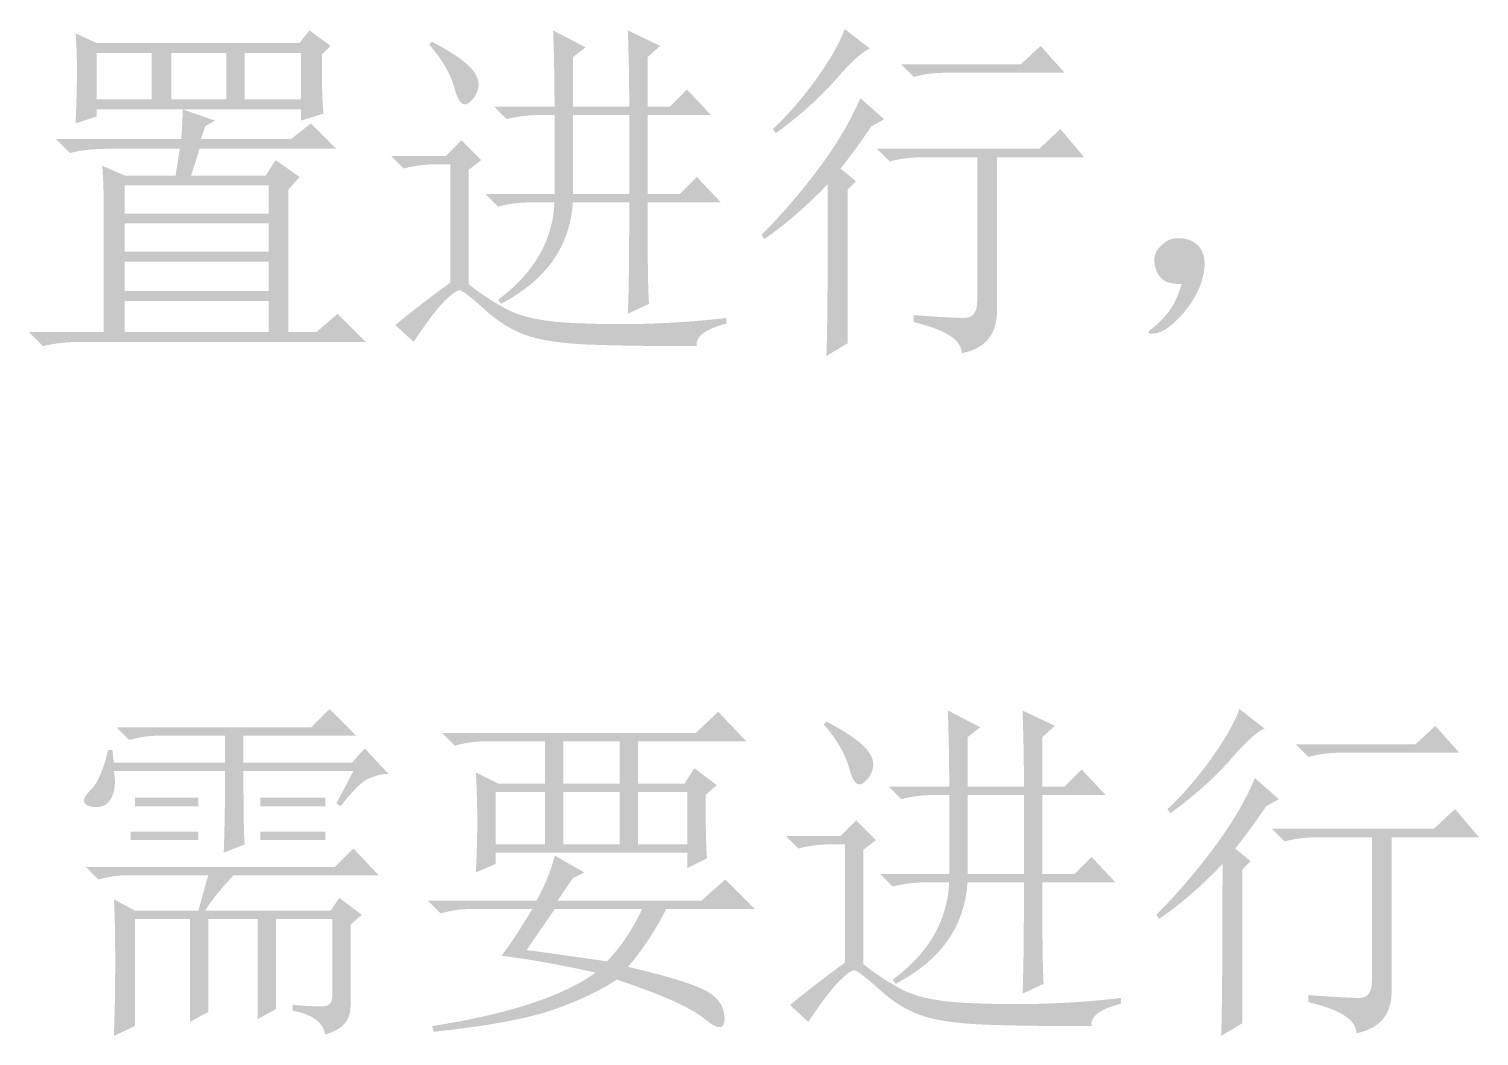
# Model space of a CAD drawing. Header units: millimetres. Extents: x 0 to 841, y 0 to 1189.
# Drawn here: x 597.49 to 629.53, y 178.7 to 200.95 of the extents above; entities that cross this region are included whole.
import ezdxf

# ---------------------------------------------------------------- set-up
doc = ezdxf.new("R2010")
doc.units = ezdxf.units.MM
doc.layers.add('C00-00-00', color=7, linetype='Continuous')

msp = doc.modelspace()

# ---------------------------------------------------------------- hatches: boundary and pattern name
at = {"layer": 'C00-00-00'}
h = msp.add_hatch(color=256, dxfattribs=at)
edge = h.paths.add_edge_path(flags=0)
edge.add_spline(control_points=[(598.981018, 200.421606), (598.981018, 200.421606), (598.981018, 199.394141), (598.981018, 199.394141), (598.981018, 199.394141), (600.195897, 199.394141), (600.195897, 199.394141), (600.195897, 199.394141), (600.195897, 200.421606), (600.195897, 200.421606), (600.195897, 200.421606), (598.981018, 200.421606), (598.981018, 200.421606)], knot_values=[0, 0, 0, 0, 1, 1, 1, 2, 2, 2, 3, 3, 3, 4, 4, 4, 4], degree=3, periodic=1)
edge = h.paths.add_edge_path(flags=0)
edge.add_spline(control_points=[(600.631908, 200.421606), (600.631908, 200.421606), (600.631908, 199.394141), (600.631908, 199.394141), (600.631908, 199.394141), (601.846235, 199.394141), (601.846235, 199.394141), (601.846235, 199.394141), (601.846235, 200.421606), (601.846235, 200.421606), (601.846235, 200.421606), (600.631908, 200.421606), (600.631908, 200.421606)], knot_values=[0, 0, 0, 0, 1, 1, 1, 2, 2, 2, 3, 3, 3, 4, 4, 4, 4], degree=3, periodic=1)
edge = h.paths.add_edge_path(flags=0)
edge.add_spline(control_points=[(602.251379, 200.421606), (602.251379, 200.421606), (602.251379, 199.394141), (602.251379, 199.394141), (602.251379, 199.394141), (603.497125, 199.394141), (603.497125, 199.394141), (603.497125, 199.394141), (603.497125, 200.421606), (603.497125, 200.421606), (603.497125, 200.421606), (602.251379, 200.421606), (602.251379, 200.421606)], knot_values=[0, 0, 0, 0, 1, 1, 1, 2, 2, 2, 3, 3, 3, 4, 4, 4, 4], degree=3, periodic=1)
edge = h.paths.add_edge_path(flags=0)
edge.add_spline(control_points=[(598.514139, 200.857617), (598.514139, 200.857617), (598.981018, 200.639887), (598.981018, 200.639887), (598.981018, 200.639887), (603.465706, 200.639887), (603.465706, 200.639887), (603.465706, 200.639887), (603.683987, 200.919905), (603.683987, 200.919905), (603.683987, 200.919905), (604.150867, 200.5776), (604.150867, 200.5776), (604.150867, 200.5776), (603.964005, 200.390738), (603.964005, 200.390738), (603.964005, 200.120642), (603.964005, 199.886927), (603.964005, 199.689592), (603.964005, 199.492257), (603.974478, 199.289961), (603.995424, 199.082704), (603.995424, 199.082704), (603.497125, 198.92671), (603.497125, 198.92671), (603.497125, 198.92671), (603.497125, 199.175859), (603.497125, 199.175859), (603.497125, 199.175859), (598.981018, 199.175859), (598.981018, 199.175859), (598.981018, 199.175859), (598.981018, 199.020417), (598.981018, 199.020417), (598.981018, 199.020417), (598.514139, 198.864423), (598.514139, 198.864423), (598.534534, 199.279488), (598.545007, 199.663685), (598.545007, 200.016463), (598.545007, 200.369241), (598.534534, 200.649809), (598.514139, 200.857617), (598.514139, 200.857617), (598.514139, 200.857617), (598.514139, 200.857617)], knot_values=[0, 0, 0, 0, 1, 1, 1, 2, 2, 2, 3, 3, 3, 4, 4, 4, 5, 5, 5, 6, 6, 6, 7, 7, 7, 8, 8, 8, 9, 9, 9, 10, 10, 10, 11, 11, 11, 12, 12, 12, 13, 13, 13, 14, 14, 14, 15, 15, 15, 15], degree=3, periodic=1)
edge = h.paths.add_edge_path(flags=0)
edge.add_spline(control_points=[(599.603892, 194.940321), (599.603892, 194.940321), (599.603892, 194.255161), (599.603892, 194.255161), (599.603892, 194.255161), (602.780545, 194.255161), (602.780545, 194.255161), (602.780545, 194.255161), (602.780545, 194.940321), (602.780545, 194.940321), (602.780545, 194.940321), (599.603892, 194.940321), (599.603892, 194.940321)], knot_values=[0, 0, 0, 0, 1, 1, 1, 2, 2, 2, 3, 3, 3, 4, 4, 4, 4], degree=3, periodic=1)
edge = h.paths.add_edge_path(flags=0)
edge.add_spline(control_points=[(598.078128, 198.522118), (598.078128, 198.522118), (600.849638, 198.522118), (600.849638, 198.522118), (600.870584, 198.750321), (600.881057, 198.968051), (600.881057, 199.175859), (600.881057, 199.175859), (601.597086, 198.92671), (601.597086, 198.92671), (601.597086, 198.92671), (601.379356, 198.802136), (601.379356, 198.802136), (601.379356, 198.802136), (601.28565, 198.522118), (601.28565, 198.522118), (601.28565, 198.522118), (603.278844, 198.522118), (603.278844, 198.522118), (603.278844, 198.522118), (603.714855, 198.864423), (603.714855, 198.864423), (603.714855, 198.864423), (604.275441, 198.303837), (604.275441, 198.303837), (604.275441, 198.303837), (601.254781, 198.303837), (601.254781, 198.303837), (601.191943, 198.096029), (601.129656, 197.898694), (601.067919, 197.712383), (601.067919, 197.712383), (602.718258, 197.712383), (602.718258, 197.712383), (602.718258, 197.712383), (602.936539, 198.054688), (602.936539, 198.054688), (602.936539, 198.054688), (603.465706, 197.680964), (603.465706, 197.680964), (603.465706, 197.680964), (603.216557, 197.400946), (603.216557, 197.400946), (603.216557, 197.400946), (603.216557, 194.255161), (603.216557, 194.255161), (603.216557, 194.255161), (603.83943, 194.255161), (603.83943, 194.255161), (603.83943, 194.255161), (604.30686, 194.660304), (604.30686, 194.660304), (604.30686, 194.660304), (604.929734, 194.036879), (604.929734, 194.036879), (604.929734, 194.036879), (598.638714, 194.036879), (598.638714, 194.036879), (598.326726, 194.036879), (598.046709, 194.006011), (597.797559, 193.943724), (597.797559, 193.943724), (597.486123, 194.255161), (597.486123, 194.255161), (597.486123, 194.255161), (599.137012, 194.255161), (599.137012, 194.255161), (599.137012, 194.255161), (599.137012, 197.120378), (599.137012, 197.120378), (599.137012, 197.348581), (599.126539, 197.618676), (599.105593, 197.930113), (599.105593, 197.930113), (599.603892, 197.712383), (599.603892, 197.712383), (599.603892, 197.712383), (600.725064, 197.712383), (600.725064, 197.712383), (600.725064, 197.712383), (600.81877, 198.303837), (600.81877, 198.303837), (600.81877, 198.303837), (599.1993, 198.303837), (599.1993, 198.303837), (598.908258, 198.303837), (598.638714, 198.272418), (598.389564, 198.210682), (598.389564, 198.210682), (598.078128, 198.522118), (598.078128, 198.522118)], knot_values=[0, 0, 0, 0, 1, 1, 1, 2, 2, 2, 3, 3, 3, 4, 4, 4, 5, 5, 5, 6, 6, 6, 7, 7, 7, 8, 8, 8, 9, 9, 9, 10, 10, 10, 11, 11, 11, 12, 12, 12, 13, 13, 13, 14, 14, 14, 15, 15, 15, 16, 16, 16, 17, 17, 17, 18, 18, 18, 19, 19, 19, 20, 20, 20, 21, 21, 21, 22, 22, 22, 23, 23, 23, 24, 24, 24, 25, 25, 25, 26, 26, 26, 27, 27, 27, 28, 28, 28, 29, 29, 29, 30, 30, 30, 30], degree=3, periodic=1)
edge = h.paths.add_edge_path(flags=0)
edge.add_spline(control_points=[(599.603892, 197.494102), (599.603892, 197.494102), (599.603892, 196.871228), (599.603892, 196.871228), (599.603892, 196.871228), (602.780545, 196.871228), (602.780545, 196.871228), (602.780545, 196.871228), (602.780545, 197.494102), (602.780545, 197.494102), (602.780545, 197.494102), (599.603892, 197.494102), (599.603892, 197.494102)], knot_values=[0, 0, 0, 0, 1, 1, 1, 2, 2, 2, 3, 3, 3, 4, 4, 4, 4], degree=3, periodic=1)
edge = h.paths.add_edge_path(flags=0)
edge.add_spline(control_points=[(599.603892, 196.653498), (599.603892, 196.653498), (599.603892, 196.030625), (599.603892, 196.030625), (599.603892, 196.030625), (602.780545, 196.030625), (602.780545, 196.030625), (602.780545, 196.030625), (602.780545, 196.653498), (602.780545, 196.653498), (602.780545, 196.653498), (599.603892, 196.653498), (599.603892, 196.653498)], knot_values=[0, 0, 0, 0, 1, 1, 1, 2, 2, 2, 3, 3, 3, 4, 4, 4, 4], degree=3, periodic=1)
edge = h.paths.add_edge_path(flags=0)
edge.add_spline(control_points=[(599.603892, 195.812344), (599.603892, 195.812344), (599.603892, 195.158603), (599.603892, 195.158603), (599.603892, 195.158603), (602.780545, 195.158603), (602.780545, 195.158603), (602.780545, 195.158603), (602.780545, 195.812344), (602.780545, 195.812344), (602.780545, 195.812344), (599.603892, 195.812344), (599.603892, 195.812344)], knot_values=[0, 0, 0, 0, 1, 1, 1, 2, 2, 2, 3, 3, 3, 4, 4, 4, 4], degree=3, periodic=1)
h = msp.add_hatch(color=256, dxfattribs=at)
edge = h.paths.add_edge_path(flags=0)
edge.add_spline(control_points=[(609.504931, 199.051285), (609.504931, 199.051285), (609.504931, 197.30724), (609.504931, 197.30724), (609.504931, 197.30724), (610.750677, 197.30724), (610.750677, 197.30724), (610.750677, 197.30724), (610.750677, 199.051285), (610.750677, 199.051285), (610.750677, 199.051285), (609.504931, 199.051285), (609.504931, 199.051285)], knot_values=[0, 0, 0, 0, 1, 1, 1, 2, 2, 2, 3, 3, 3, 4, 4, 4, 4], degree=3, periodic=1)
edge = h.paths.add_edge_path(flags=0)
edge.add_spline(control_points=[(609.099788, 197.30724), (609.099788, 197.30724), (609.099788, 199.051285), (609.099788, 199.051285), (609.099788, 199.051285), (608.788351, 199.051285), (608.788351, 199.051285), (608.518255, 199.051285), (608.269106, 199.019866), (608.040903, 198.958129), (608.040903, 198.958129), (607.760886, 199.238147), (607.760886, 199.238147), (607.760886, 199.238147), (609.099788, 199.238147), (609.099788, 199.238147), (609.099788, 199.798733), (609.089314, 200.359319), (609.068919, 200.919905), (609.068919, 200.919905), (609.784948, 200.546181), (609.784948, 200.546181), (609.784948, 200.546181), (609.504931, 200.328451), (609.504931, 200.328451), (609.504931, 200.328451), (609.504931, 199.238147), (609.504931, 199.238147), (609.504931, 199.238147), (610.750677, 199.238147), (610.750677, 199.238147), (610.750677, 199.819128), (610.740204, 200.379714), (610.719258, 200.919905), (610.719258, 200.919905), (611.435838, 200.5776), (611.435838, 200.5776), (611.435838, 200.5776), (611.155269, 200.328451), (611.155269, 200.328451), (611.155269, 200.328451), (611.155269, 199.238147), (611.155269, 199.238147), (611.155269, 199.238147), (611.653568, 199.238147), (611.653568, 199.238147), (611.653568, 199.238147), (612.027292, 199.611871), (612.027292, 199.611871), (612.027292, 199.611871), (612.55701, 199.051285), (612.55701, 199.051285), (612.55701, 199.051285), (611.155269, 199.051285), (611.155269, 199.051285), (611.155269, 199.051285), (611.155269, 197.30724), (611.155269, 197.30724), (611.155269, 197.30724), (611.871849, 197.30724), (611.871849, 197.30724), (611.871849, 197.30724), (612.245573, 197.680964), (612.245573, 197.680964), (612.245573, 197.680964), (612.77474, 197.120378), (612.77474, 197.120378), (612.77474, 197.120378), (611.155269, 197.120378), (611.155269, 197.120378), (611.155269, 195.915972), (611.165742, 195.168524), (611.186689, 194.878034), (611.186689, 194.878034), (610.719258, 194.660304), (610.719258, 194.660304), (610.740204, 195.075369), (610.750677, 195.895577), (610.750677, 197.120378), (610.750677, 197.120378), (609.504931, 197.120378), (609.504931, 197.120378), (609.442092, 196.144727), (608.912926, 195.397279), (607.916328, 194.878034), (607.916328, 194.878034), (607.854041, 194.971741), (607.854041, 194.971741), (608.64283, 195.552721), (609.057895, 196.269301), (609.099788, 197.120378), (609.099788, 197.120378), (608.601489, 197.120378), (608.601489, 197.120378), (608.331393, 197.120378), (608.082244, 197.088958), (607.854041, 197.027222), (607.854041, 197.027222), (607.574024, 197.30724), (607.574024, 197.30724), (607.574024, 197.30724), (609.099788, 197.30724), (609.099788, 197.30724)], knot_values=[0, 0, 0, 0, 1, 1, 1, 2, 2, 2, 3, 3, 3, 4, 4, 4, 5, 5, 5, 6, 6, 6, 7, 7, 7, 8, 8, 8, 9, 9, 9, 10, 10, 10, 11, 11, 11, 12, 12, 12, 13, 13, 13, 14, 14, 14, 15, 15, 15, 16, 16, 16, 17, 17, 17, 18, 18, 18, 19, 19, 19, 20, 20, 20, 21, 21, 21, 22, 22, 22, 23, 23, 23, 24, 24, 24, 25, 25, 25, 26, 26, 26, 27, 27, 27, 28, 28, 28, 29, 29, 29, 30, 30, 30, 31, 31, 31, 32, 32, 32, 33, 33, 33, 34, 34, 34, 34], degree=3, periodic=1)
edge = h.paths.add_edge_path(flags=0)
edge.add_spline(control_points=[(606.328277, 200.608468), (606.328277, 200.608468), (606.390564, 200.670755), (606.390564, 200.670755), (606.784683, 200.462947), (607.05974, 200.281046), (607.215734, 200.125603), (607.371176, 199.970161), (607.438976, 199.819679), (607.41803, 199.674158), (607.397084, 199.528637), (607.324874, 199.409575), (607.2003, 199.315868), (607.075725, 199.222162), (606.971545, 199.331302), (606.888863, 199.642739), (606.80563, 199.954175), (606.618768, 200.276085), (606.328277, 200.608468), (606.328277, 200.608468), (606.328277, 200.608468), (606.328277, 200.608468)], knot_values=[0, 0, 0, 0, 1, 1, 1, 2, 2, 2, 3, 3, 3, 4, 4, 4, 5, 5, 5, 6, 6, 6, 7, 7, 7, 7], degree=3, periodic=1)
edge = h.paths.add_edge_path(flags=0)
edge.add_spline(control_points=[(607.2003, 195.314045), (607.428503, 195.127183), (607.703559, 194.945282), (608.025469, 194.768893), (608.347379, 194.592504), (608.824731, 194.488876), (609.458077, 194.457457), (610.090873, 194.426589), (610.693351, 194.421076), (611.26441, 194.442023), (611.835469, 194.462969), (612.38007, 194.50431), (612.899314, 194.566597), (612.899314, 194.566597), (612.899314, 194.442023), (612.899314, 194.442023), (612.421962, 194.317448), (612.203681, 194.151532), (612.245573, 193.943724), (611.290317, 193.943724), (610.516962, 193.954197), (609.924957, 193.975143), (609.332952, 193.99609), (608.871033, 194.058377), (608.539202, 194.162005), (608.206819, 194.265634), (607.884909, 194.458008), (607.573472, 194.738025), (607.262036, 195.018043), (607.075174, 195.163563), (607.012886, 195.174037), (606.950599, 195.183958), (606.836498, 195.106237), (606.670582, 194.940321), (606.504115, 194.773854), (606.275912, 194.473442), (605.985421, 194.036879), (605.985421, 194.036879), (605.580829, 194.410603), (605.580829, 194.410603), (605.933607, 194.701645), (606.338199, 195.013082), (606.795156, 195.345465), (606.795156, 195.345465), (606.795156, 197.961532), (606.795156, 197.961532), (606.795156, 197.961532), (606.515139, 197.961532), (606.515139, 197.961532), (606.245044, 197.961532), (605.995894, 197.930113), (605.767691, 197.867826), (605.767691, 197.867826), (605.487123, 198.148394), (605.487123, 198.148394), (605.487123, 198.148394), (606.702001, 198.148394), (606.702001, 198.148394), (606.702001, 198.148394), (607.044306, 198.490699), (607.044306, 198.490699), (607.044306, 198.490699), (607.480317, 198.054688), (607.480317, 198.054688), (607.480317, 198.054688), (607.2003, 197.836958), (607.2003, 197.836958), (607.2003, 197.836958), (607.2003, 195.314045), (607.2003, 195.314045)], knot_values=[0, 0, 0, 0, 1, 1, 1, 2, 2, 2, 3, 3, 3, 4, 4, 4, 5, 5, 5, 6, 6, 6, 7, 7, 7, 8, 8, 8, 9, 9, 9, 10, 10, 10, 11, 11, 11, 12, 12, 12, 13, 13, 13, 14, 14, 14, 15, 15, 15, 16, 16, 16, 17, 17, 17, 18, 18, 18, 19, 19, 19, 20, 20, 20, 21, 21, 21, 22, 22, 22, 23, 23, 23, 23], degree=3, periodic=1)
h = msp.add_hatch(color=256, dxfattribs=at)
edge = h.paths.add_edge_path(flags=0)
edge.add_spline(control_points=[(616.758483, 200.172457), (616.758483, 200.172457), (619.405419, 200.172457), (619.405419, 200.172457), (619.405419, 200.172457), (619.84143, 200.5776), (619.84143, 200.5776), (619.84143, 200.5776), (620.371148, 199.985595), (620.371148, 199.985595), (620.371148, 199.985595), (617.785948, 199.985595), (617.785948, 199.985595), (617.515853, 199.985595), (617.266703, 199.954175), (617.0385, 199.892439), (617.0385, 199.892439), (616.758483, 200.172457), (616.758483, 200.172457)], knot_values=[0, 0, 0, 0, 1, 1, 1, 2, 2, 2, 3, 3, 3, 4, 4, 4, 5, 5, 5, 6, 6, 6, 6], degree=3, periodic=1)
edge = h.paths.add_edge_path(flags=0)
edge.add_spline(control_points=[(617.0385, 194.628885), (617.599086, 194.586992), (617.97281, 194.566597), (618.159672, 194.566597), (618.346534, 194.566597), (618.440241, 194.691172), (618.440241, 194.940321), (618.440241, 194.940321), (618.440241, 198.116975), (618.440241, 198.116975), (618.440241, 198.116975), (617.256781, 198.116975), (617.256781, 198.116975), (616.986686, 198.116975), (616.737537, 198.085556), (616.509334, 198.02382), (616.509334, 198.02382), (616.228765, 198.303837), (616.228765, 198.303837), (616.228765, 198.303837), (619.810562, 198.303837), (619.810562, 198.303837), (619.810562, 198.303837), (620.277441, 198.739848), (620.277441, 198.739848), (620.277441, 198.739848), (620.807159, 198.116975), (620.807159, 198.116975), (620.807159, 198.116975), (618.876252, 198.116975), (618.876252, 198.116975), (618.876252, 198.116975), (618.876252, 194.784879), (618.876252, 194.784879), (618.896647, 194.224293), (618.637025, 193.89191), (618.097385, 193.78773), (618.097385, 194.078772), (617.744056, 194.306975), (617.0385, 194.472891), (617.0385, 194.472891), (617.0385, 194.628885), (617.0385, 194.628885)], knot_values=[0, 0, 0, 0, 1, 1, 1, 2, 2, 2, 3, 3, 3, 4, 4, 4, 5, 5, 5, 6, 6, 6, 7, 7, 7, 8, 8, 8, 9, 9, 9, 10, 10, 10, 11, 11, 11, 12, 12, 12, 13, 13, 13, 14, 14, 14, 14], degree=3, periodic=1)
edge = h.paths.add_edge_path(flags=0)
edge.add_spline(control_points=[(615.512736, 200.951324), (615.512736, 200.951324), (616.073322, 200.515313), (616.073322, 200.515313), (615.927801, 200.47342), (615.678101, 200.250178), (615.325323, 199.845586), (614.972545, 199.440443), (614.526061, 199.040812), (613.986421, 198.646693), (613.986421, 198.646693), (613.924134, 198.739848), (613.924134, 198.739848), (614.276912, 199.07168), (614.604334, 199.450916), (614.905297, 199.876454), (615.206261, 200.301992), (615.408557, 200.660282), (615.512736, 200.951324), (615.512736, 200.951324), (615.512736, 200.951324), (615.512736, 200.951324)], knot_values=[0, 0, 0, 0, 1, 1, 1, 2, 2, 2, 3, 3, 3, 4, 4, 4, 5, 5, 5, 6, 6, 6, 7, 7, 7, 7], degree=3, periodic=1)
edge = h.paths.add_edge_path(flags=0)
edge.add_spline(control_points=[(615.575024, 197.400946), (615.575024, 197.400946), (615.575024, 194.006011), (615.575024, 194.006011), (615.575024, 194.006011), (615.107593, 193.725443), (615.107593, 193.725443), (615.128539, 194.1824), (615.139012, 195.448542), (615.139012, 197.525521), (614.661109, 197.027222), (614.193678, 196.622079), (613.737272, 196.310642), (613.737272, 196.310642), (613.674985, 196.404349), (613.674985, 196.404349), (614.110996, 196.839809), (614.531573, 197.327635), (614.936165, 197.867826), (615.340757, 198.407465), (615.647233, 198.92671), (615.855041, 199.425009), (615.855041, 199.425009), (616.384759, 198.958129), (616.384759, 198.958129), (616.384759, 198.958129), (616.10419, 198.802136), (616.10419, 198.802136), (615.834095, 198.407465), (615.605892, 198.096029), (615.41903, 197.867826), (615.41903, 197.867826), (615.761886, 197.587808), (615.761886, 197.587808), (615.761886, 197.587808), (615.575024, 197.400946), (615.575024, 197.400946)], knot_values=[0, 0, 0, 0, 1, 1, 1, 2, 2, 2, 3, 3, 3, 4, 4, 4, 5, 5, 5, 6, 6, 6, 7, 7, 7, 8, 8, 8, 9, 9, 9, 10, 10, 10, 11, 11, 11, 12, 12, 12, 12], degree=3, periodic=1)
h = msp.add_hatch(color=256, dxfattribs=at)
edge = h.paths.add_edge_path(flags=0)
edge.add_spline(control_points=[(622.66282, 194.691172), (622.776922, 194.836693), (622.87559, 195.04395), (622.958823, 195.314045), (622.77141, 195.314045), (622.636362, 195.344913), (622.55368, 195.407201), (622.470446, 195.469488), (622.41312, 195.552721), (622.382252, 195.65635), (622.351384, 195.759978), (622.345872, 195.858646), (622.366818, 195.952353), (622.387764, 196.046059), (622.460524, 196.139215), (622.585099, 196.232921), (622.709674, 196.326076), (622.865116, 196.351984), (623.051978, 196.310642), (623.23884, 196.26875), (623.363415, 196.165122), (623.425702, 195.999206), (623.48799, 195.832739), (623.477517, 195.61997), (623.394834, 195.360899), (623.311601, 195.101276), (623.161119, 194.852127), (622.942838, 194.613451), (622.724557, 194.374774), (622.532734, 194.245239), (622.366818, 194.224293), (622.200351, 194.203346), (622.179956, 194.239727), (622.304531, 194.332882), (622.429105, 194.426589), (622.548168, 194.545651), (622.66282, 194.691172), (622.66282, 194.691172), (622.66282, 194.691172), (622.66282, 194.691172)], knot_values=[0, 0, 0, 0, 1, 1, 1, 2, 2, 2, 3, 3, 3, 4, 4, 4, 5, 5, 5, 6, 6, 6, 7, 7, 7, 8, 8, 8, 9, 9, 9, 10, 10, 10, 11, 11, 11, 12, 12, 12, 13, 13, 13, 13], degree=3, periodic=1)
h = msp.add_hatch(color=256, dxfattribs=at)
edge = h.paths.add_edge_path(flags=0)
edge.add_spline(control_points=[(601.228736, 181.471626), (601.228736, 181.471626), (601.446466, 182.250494), (601.446466, 182.250494), (601.446466, 182.250494), (599.609265, 182.250494), (599.609265, 182.250494), (599.442798, 182.250494), (599.245463, 182.219074), (599.01726, 182.156787), (599.01726, 182.156787), (598.737243, 182.437356), (598.737243, 182.437356), (598.737243, 182.437356), (604.249395, 182.437356), (604.249395, 182.437356), (604.249395, 182.437356), (604.654539, 182.841948), (604.654539, 182.841948), (604.654539, 182.841948), (605.215125, 182.250494), (605.215125, 182.250494), (605.215125, 182.250494), (602.007052, 182.250494), (602.007052, 182.250494), (601.695615, 181.918111), (601.487807, 181.658488), (601.384178, 181.471626), (601.384178, 181.471626), (604.15624, 181.471626), (604.15624, 181.471626), (604.15624, 181.471626), (604.343102, 181.752195), (604.343102, 181.752195), (604.343102, 181.752195), (604.841401, 181.378471), (604.841401, 181.378471), (604.841401, 181.378471), (604.592251, 181.16019), (604.592251, 181.16019), (604.592251, 181.16019), (604.592251, 179.353857), (604.592251, 179.353857), (604.592251, 179.042421), (604.405389, 178.834613), (604.031665, 178.730984), (603.989773, 179.00108), (603.751097, 179.177468), (603.315086, 179.260151), (603.315086, 179.260151), (603.315086, 179.384725), (603.315086, 179.384725), (603.585181, 179.36433), (603.79795, 179.353857), (603.953393, 179.353857), (604.108836, 179.353857), (604.187108, 179.426618), (604.187108, 179.572139), (604.187108, 179.572139), (604.187108, 181.284764), (604.187108, 181.284764), (604.187108, 181.284764), (602.941362, 181.284764), (602.941362, 181.284764), (602.941362, 181.284764), (602.941362, 179.29157), (602.941362, 179.29157), (602.941362, 179.29157), (602.53677, 179.073289), (602.53677, 179.073289), (602.53677, 179.073289), (602.53677, 181.284764), (602.53677, 181.284764), (602.53677, 181.284764), (601.446466, 181.284764), (601.446466, 181.284764), (601.446466, 181.284764), (601.446466, 179.229283), (601.446466, 179.229283), (601.446466, 179.229283), (601.041874, 179.011001), (601.041874, 179.011001), (601.041874, 179.011001), (601.041874, 181.284764), (601.041874, 181.284764), (601.041874, 181.284764), (599.826995, 181.284764), (599.826995, 181.284764), (599.826995, 181.284764), (599.826995, 178.917846), (599.826995, 178.917846), (599.826995, 178.917846), (599.360116, 178.699565), (599.360116, 178.699565), (599.380511, 179.136127), (599.390984, 179.680728), (599.390984, 180.335021), (599.390984, 180.988762), (599.380511, 181.45068), (599.360116, 181.720776), (599.360116, 181.720776), (599.826995, 181.471626), (599.826995, 181.471626), (599.826995, 181.471626), (601.228736, 181.471626), (601.228736, 181.471626)], knot_values=[0, 0, 0, 0, 1, 1, 1, 2, 2, 2, 3, 3, 3, 4, 4, 4, 5, 5, 5, 6, 6, 6, 7, 7, 7, 8, 8, 8, 9, 9, 9, 10, 10, 10, 11, 11, 11, 12, 12, 12, 13, 13, 13, 14, 14, 14, 15, 15, 15, 16, 16, 16, 17, 17, 17, 18, 18, 18, 19, 19, 19, 20, 20, 20, 21, 21, 21, 22, 22, 22, 23, 23, 23, 24, 24, 24, 25, 25, 25, 26, 26, 26, 27, 27, 27, 28, 28, 28, 29, 29, 29, 30, 30, 30, 31, 31, 31, 32, 32, 32, 33, 33, 33, 34, 34, 34, 35, 35, 35, 35], degree=3, periodic=1)
edge = h.paths.add_edge_path(flags=0)
edge.add_spline(control_points=[(602.599057, 183.215672), (602.599057, 183.215672), (604.031665, 183.215672), (604.031665, 183.215672), (604.031665, 183.215672), (604.031665, 183.02881), (604.031665, 183.02881), (604.031665, 183.02881), (602.599057, 183.02881), (602.599057, 183.02881), (602.599057, 183.02881), (602.599057, 183.215672), (602.599057, 183.215672)], knot_values=[0, 0, 0, 0, 1, 1, 1, 2, 2, 2, 3, 3, 3, 4, 4, 4, 4], degree=3, periodic=1)
edge = h.paths.add_edge_path(flags=0)
edge.add_spline(control_points=[(602.256201, 182.935654), (602.256201, 182.935654), (601.789322, 182.748792), (601.789322, 182.748792), (601.809717, 183.329773), (601.82019, 183.932251), (601.82019, 184.555125), (601.82019, 184.555125), (599.360116, 184.555125), (599.360116, 184.555125), (599.401457, 184.347317), (599.390984, 184.165416), (599.328697, 184.009973), (599.266409, 183.853979), (599.162781, 183.770745), (599.01726, 183.760823), (598.871739, 183.75035), (598.773072, 183.776258), (598.721257, 183.838545), (598.669443, 183.900832), (598.715745, 184.004461), (598.861266, 184.149981), (599.006787, 184.295502), (599.131362, 184.585993), (599.235541, 185.022004), (599.235541, 185.022004), (599.328697, 185.022004), (599.328697, 185.022004), (599.328697, 185.022004), (599.360116, 184.741987), (599.360116, 184.741987), (599.360116, 184.741987), (601.82019, 184.741987), (601.82019, 184.741987), (601.82019, 184.741987), (601.82019, 185.333441), (601.82019, 185.333441), (601.82019, 185.333441), (600.294426, 185.333441), (600.294426, 185.333441), (600.127959, 185.333441), (599.930624, 185.302021), (599.702421, 185.240285), (599.702421, 185.240285), (599.422403, 185.520303), (599.422403, 185.520303), (599.422403, 185.520303), (603.720229, 185.520303), (603.720229, 185.520303), (603.720229, 185.520303), (604.124821, 185.925446), (604.124821, 185.925446), (604.124821, 185.925446), (604.716826, 185.333441), (604.716826, 185.333441), (604.716826, 185.333441), (602.225333, 185.333441), (602.225333, 185.333441), (602.225333, 185.333441), (602.225333, 184.741987), (602.225333, 184.741987), (602.225333, 184.741987), (604.623119, 184.741987), (604.623119, 184.741987), (604.623119, 184.741987), (604.903688, 185.053423), (604.903688, 185.053423), (604.903688, 185.053423), (605.432855, 184.492837), (605.432855, 184.492837), (605.30828, 184.492837), (605.16772, 184.461418), (605.012277, 184.399131), (604.856835, 184.336843), (604.644066, 184.129035), (604.37397, 183.776258), (604.37397, 183.776258), (604.280815, 183.838545), (604.280815, 183.838545), (604.280815, 183.838545), (604.654539, 184.555125), (604.654539, 184.555125), (604.654539, 184.555125), (602.225333, 184.555125), (602.225333, 184.555125), (602.225333, 183.558527), (602.235255, 183.018337), (602.256201, 182.935654), (602.256201, 182.935654), (602.256201, 182.935654), (602.256201, 182.935654)], knot_values=[0, 0, 0, 0, 1, 1, 1, 2, 2, 2, 3, 3, 3, 4, 4, 4, 5, 5, 5, 6, 6, 6, 7, 7, 7, 8, 8, 8, 9, 9, 9, 10, 10, 10, 11, 11, 11, 12, 12, 12, 13, 13, 13, 14, 14, 14, 15, 15, 15, 16, 16, 16, 17, 17, 17, 18, 18, 18, 19, 19, 19, 20, 20, 20, 21, 21, 21, 22, 22, 22, 23, 23, 23, 24, 24, 24, 25, 25, 25, 26, 26, 26, 27, 27, 27, 28, 28, 28, 29, 29, 29, 30, 30, 30, 30], degree=3, periodic=1)
edge = h.paths.add_edge_path(flags=0)
edge.add_spline(control_points=[(599.826995, 183.963119), (599.826995, 183.963119), (601.228736, 183.963119), (601.228736, 183.963119), (601.228736, 183.963119), (601.228736, 183.776258), (601.228736, 183.776258), (601.228736, 183.776258), (599.826995, 183.776258), (599.826995, 183.776258), (599.826995, 183.776258), (599.826995, 183.963119), (599.826995, 183.963119)], knot_values=[0, 0, 0, 0, 1, 1, 1, 2, 2, 2, 3, 3, 3, 4, 4, 4, 4], degree=3, periodic=1)
edge = h.paths.add_edge_path(flags=0)
edge.add_spline(control_points=[(602.599057, 183.963119), (602.599057, 183.963119), (604.031665, 183.963119), (604.031665, 183.963119), (604.031665, 183.963119), (604.031665, 183.776258), (604.031665, 183.776258), (604.031665, 183.776258), (602.599057, 183.776258), (602.599057, 183.776258), (602.599057, 183.776258), (602.599057, 183.963119), (602.599057, 183.963119)], knot_values=[0, 0, 0, 0, 1, 1, 1, 2, 2, 2, 3, 3, 3, 4, 4, 4, 4], degree=3, periodic=1)
edge = h.paths.add_edge_path(flags=0)
edge.add_spline(control_points=[(599.73384, 183.215672), (599.73384, 183.215672), (601.228736, 183.215672), (601.228736, 183.215672), (601.228736, 183.215672), (601.228736, 183.02881), (601.228736, 183.02881), (601.228736, 183.02881), (599.73384, 183.02881), (599.73384, 183.02881), (599.73384, 183.02881), (599.73384, 183.215672), (599.73384, 183.215672)], knot_values=[0, 0, 0, 0, 1, 1, 1, 2, 2, 2, 3, 3, 3, 4, 4, 4, 4], degree=3, periodic=1)
h = msp.add_hatch(color=256, dxfattribs=at)
edge = h.paths.add_edge_path(flags=0)
edge.add_spline(control_points=[(609.292023, 185.208866), (609.292023, 185.208866), (609.292023, 184.274556), (609.292023, 184.274556), (609.292023, 184.274556), (610.53777, 184.274556), (610.53777, 184.274556), (610.53777, 184.274556), (610.53777, 185.208866), (610.53777, 185.208866), (610.53777, 185.208866), (609.292023, 185.208866), (609.292023, 185.208866)], knot_values=[0, 0, 0, 0, 1, 1, 1, 2, 2, 2, 3, 3, 3, 4, 4, 4, 4], degree=3, periodic=1)
edge = h.paths.add_edge_path(flags=0)
edge.add_spline(control_points=[(607.797127, 184.087694), (607.797127, 184.087694), (607.797127, 182.935654), (607.797127, 182.935654), (607.797127, 182.935654), (608.88688, 182.935654), (608.88688, 182.935654), (608.88688, 182.935654), (608.88688, 184.087694), (608.88688, 184.087694), (608.88688, 184.087694), (607.797127, 184.087694), (607.797127, 184.087694)], knot_values=[0, 0, 0, 0, 1, 1, 1, 2, 2, 2, 3, 3, 3, 4, 4, 4, 4], degree=3, periodic=1)
edge = h.paths.add_edge_path(flags=0)
edge.add_spline(control_points=[(609.292023, 184.087694), (609.292023, 184.087694), (609.292023, 182.935654), (609.292023, 182.935654), (609.292023, 182.935654), (610.53777, 182.935654), (610.53777, 182.935654), (610.53777, 182.935654), (610.53777, 184.087694), (610.53777, 184.087694), (610.53777, 184.087694), (609.292023, 184.087694), (609.292023, 184.087694)], knot_values=[0, 0, 0, 0, 1, 1, 1, 2, 2, 2, 3, 3, 3, 4, 4, 4, 4], degree=3, periodic=1)
edge = h.paths.add_edge_path(flags=0)
edge.add_spline(control_points=[(610.942362, 184.087694), (610.942362, 184.087694), (610.942362, 182.935654), (610.942362, 182.935654), (610.942362, 182.935654), (612.032665, 182.935654), (612.032665, 182.935654), (612.032665, 182.935654), (612.032665, 184.087694), (612.032665, 184.087694), (612.032665, 184.087694), (610.942362, 184.087694), (610.942362, 184.087694)], knot_values=[0, 0, 0, 0, 1, 1, 1, 2, 2, 2, 3, 3, 3, 4, 4, 4, 4], degree=3, periodic=1)
edge = h.paths.add_edge_path(flags=0)
edge.add_spline(control_points=[(606.613668, 185.395728), (606.613668, 185.395728), (612.219527, 185.395728), (612.219527, 185.395728), (612.219527, 185.395728), (612.717826, 185.863159), (612.717826, 185.863159), (612.717826, 185.863159), (613.340699, 185.208866), (613.340699, 185.208866), (613.340699, 185.208866), (610.942362, 185.208866), (610.942362, 185.208866), (610.942362, 185.208866), (610.942362, 184.274556), (610.942362, 184.274556), (610.942362, 184.274556), (611.970378, 184.274556), (611.970378, 184.274556), (611.970378, 184.274556), (612.188108, 184.617412), (612.188108, 184.617412), (612.188108, 184.617412), (612.686407, 184.243688), (612.686407, 184.243688), (612.686407, 184.243688), (612.437257, 184.025407), (612.437257, 184.025407), (612.437257, 183.381587), (612.44773, 182.914708), (612.468677, 182.624218), (612.468677, 182.624218), (612.032665, 182.405936), (612.032665, 182.405936), (612.032665, 182.405936), (612.032665, 182.748792), (612.032665, 182.748792), (612.032665, 182.748792), (607.797127, 182.748792), (607.797127, 182.748792), (607.797127, 182.748792), (607.797127, 182.499643), (607.797127, 182.499643), (607.797127, 182.499643), (607.361116, 182.312781), (607.361116, 182.312781), (607.381511, 182.7069), (607.391984, 183.085585), (607.391984, 183.449387), (607.391984, 183.812638), (607.381511, 184.170928), (607.361116, 184.523705), (607.361116, 184.523705), (607.859415, 184.274556), (607.859415, 184.274556), (607.859415, 184.274556), (608.88688, 184.274556), (608.88688, 184.274556), (608.88688, 184.274556), (608.88688, 185.208866), (608.88688, 185.208866), (608.88688, 185.208866), (607.547978, 185.208866), (607.547978, 185.208866), (607.34017, 185.208866), (607.121888, 185.177447), (606.893685, 185.115711), (606.893685, 185.115711), (606.613668, 185.395728), (606.613668, 185.395728)], knot_values=[0, 0, 0, 0, 1, 1, 1, 2, 2, 2, 3, 3, 3, 4, 4, 4, 5, 5, 5, 6, 6, 6, 7, 7, 7, 8, 8, 8, 9, 9, 9, 10, 10, 10, 11, 11, 11, 12, 12, 12, 13, 13, 13, 14, 14, 14, 15, 15, 15, 16, 16, 16, 17, 17, 17, 18, 18, 18, 19, 19, 19, 20, 20, 20, 21, 21, 21, 22, 22, 22, 23, 23, 23, 23], degree=3, periodic=1)
edge = h.paths.add_edge_path(flags=0)
edge.add_spline(control_points=[(609.105161, 181.503046), (608.95964, 181.295238), (608.751832, 180.994274), (608.482288, 180.599604), (608.938694, 180.537317), (609.530699, 180.454083), (610.257201, 180.350455), (610.547691, 180.640945), (610.807314, 181.025142), (611.036068, 181.503046), (611.036068, 181.503046), (609.105161, 181.503046), (609.105161, 181.503046)], knot_values=[0, 0, 0, 0, 1, 1, 1, 2, 2, 2, 3, 3, 3, 4, 4, 4, 4], degree=3, periodic=1)
edge = h.paths.add_edge_path(flags=0)
edge.add_spline(control_points=[(609.105161, 182.686505), (609.105161, 182.686505), (609.758902, 182.312781), (609.758902, 182.312781), (609.758902, 182.312781), (609.509753, 182.188206), (609.509753, 182.188206), (609.406125, 182.042685), (609.292023, 181.876218), (609.167448, 181.689908), (609.167448, 181.689908), (612.344102, 181.689908), (612.344102, 181.689908), (612.344102, 181.689908), (612.873269, 182.156787), (612.873269, 182.156787), (612.873269, 182.156787), (613.527561, 181.503046), (613.527561, 181.503046), (613.527561, 181.503046), (611.565235, 181.503046), (611.565235, 181.503046), (611.337032, 181.046088), (611.056463, 180.62055), (610.724632, 180.22588), (611.533816, 180.039018), (612.089441, 179.873102), (612.390404, 179.727581), (612.691368, 179.58206), (612.847362, 179.374804), (612.857835, 179.104708), (612.867757, 178.834613), (612.722787, 178.824139), (612.421823, 179.073289), (612.12086, 179.322438), (611.472079, 179.612929), (610.475482, 179.945863), (610.101758, 179.696713), (609.629367, 179.473471), (609.058308, 179.276136), (608.487249, 179.078801), (607.609714, 178.917846), (606.426806, 178.793271), (606.426806, 178.793271), (606.395387, 178.917846), (606.395387, 178.917846), (608.09754, 179.187942), (609.301945, 179.58206), (610.008052, 180.101305), (609.260604, 180.267221), (608.56497, 180.391796), (607.921702, 180.475029), (608.066671, 180.640945), (608.294875, 180.983801), (608.606862, 181.503046), (608.606862, 181.503046), (607.174254, 181.503046), (607.174254, 181.503046), (607.007787, 181.503046), (606.810452, 181.471626), (606.582249, 181.409339), (606.582249, 181.409339), (606.302231, 181.689908), (606.302231, 181.689908), (606.302231, 181.689908), (608.700018, 181.689908), (608.700018, 181.689908), (608.88688, 182.021739), (609.021928, 182.354122), (609.105161, 182.686505), (609.105161, 182.686505), (609.105161, 182.686505), (609.105161, 182.686505)], knot_values=[0, 0, 0, 0, 1, 1, 1, 2, 2, 2, 3, 3, 3, 4, 4, 4, 5, 5, 5, 6, 6, 6, 7, 7, 7, 8, 8, 8, 9, 9, 9, 10, 10, 10, 11, 11, 11, 12, 12, 12, 13, 13, 13, 14, 14, 14, 15, 15, 15, 16, 16, 16, 17, 17, 17, 18, 18, 18, 19, 19, 19, 20, 20, 20, 21, 21, 21, 22, 22, 22, 23, 23, 23, 24, 24, 24, 24], degree=3, periodic=1)
h = msp.add_hatch(color=256, dxfattribs=at)
edge = h.paths.add_edge_path(flags=0)
edge.add_spline(control_points=[(618.227333, 184.025407), (618.227333, 184.025407), (618.227333, 182.281362), (618.227333, 182.281362), (618.227333, 182.281362), (619.473079, 182.281362), (619.473079, 182.281362), (619.473079, 182.281362), (619.473079, 184.025407), (619.473079, 184.025407), (619.473079, 184.025407), (618.227333, 184.025407), (618.227333, 184.025407)], knot_values=[0, 0, 0, 0, 1, 1, 1, 2, 2, 2, 3, 3, 3, 4, 4, 4, 4], degree=3, periodic=1)
edge = h.paths.add_edge_path(flags=0)
edge.add_spline(control_points=[(617.82219, 182.281362), (617.82219, 182.281362), (617.82219, 184.025407), (617.82219, 184.025407), (617.82219, 184.025407), (617.510753, 184.025407), (617.510753, 184.025407), (617.240658, 184.025407), (616.991508, 183.993988), (616.763305, 183.932251), (616.763305, 183.932251), (616.483288, 184.212269), (616.483288, 184.212269), (616.483288, 184.212269), (617.82219, 184.212269), (617.82219, 184.212269), (617.82219, 184.772855), (617.811717, 185.333441), (617.791322, 185.894027), (617.791322, 185.894027), (618.50735, 185.520303), (618.50735, 185.520303), (618.50735, 185.520303), (618.227333, 185.302573), (618.227333, 185.302573), (618.227333, 185.302573), (618.227333, 184.212269), (618.227333, 184.212269), (618.227333, 184.212269), (619.473079, 184.212269), (619.473079, 184.212269), (619.473079, 184.79325), (619.462606, 185.353836), (619.44166, 185.894027), (619.44166, 185.894027), (620.15824, 185.551722), (620.15824, 185.551722), (620.15824, 185.551722), (619.877671, 185.302573), (619.877671, 185.302573), (619.877671, 185.302573), (619.877671, 184.212269), (619.877671, 184.212269), (619.877671, 184.212269), (620.37597, 184.212269), (620.37597, 184.212269), (620.37597, 184.212269), (620.749694, 184.585993), (620.749694, 184.585993), (620.749694, 184.585993), (621.279412, 184.025407), (621.279412, 184.025407), (621.279412, 184.025407), (619.877671, 184.025407), (619.877671, 184.025407), (619.877671, 184.025407), (619.877671, 182.281362), (619.877671, 182.281362), (619.877671, 182.281362), (620.594251, 182.281362), (620.594251, 182.281362), (620.594251, 182.281362), (620.967975, 182.655086), (620.967975, 182.655086), (620.967975, 182.655086), (621.497142, 182.0945), (621.497142, 182.0945), (621.497142, 182.0945), (619.877671, 182.0945), (619.877671, 182.0945), (619.877671, 180.890094), (619.888145, 180.142646), (619.909091, 179.852156), (619.909091, 179.852156), (619.44166, 179.634426), (619.44166, 179.634426), (619.462606, 180.049491), (619.473079, 180.869699), (619.473079, 182.0945), (619.473079, 182.0945), (618.227333, 182.0945), (618.227333, 182.0945), (618.164494, 181.118849), (617.635328, 180.371401), (616.63873, 179.852156), (616.63873, 179.852156), (616.576443, 179.945863), (616.576443, 179.945863), (617.365232, 180.526843), (617.780297, 181.243423), (617.82219, 182.0945), (617.82219, 182.0945), (617.323891, 182.0945), (617.323891, 182.0945), (617.053796, 182.0945), (616.804646, 182.06308), (616.576443, 182.001344), (616.576443, 182.001344), (616.296426, 182.281362), (616.296426, 182.281362), (616.296426, 182.281362), (617.82219, 182.281362), (617.82219, 182.281362)], knot_values=[0, 0, 0, 0, 1, 1, 1, 2, 2, 2, 3, 3, 3, 4, 4, 4, 5, 5, 5, 6, 6, 6, 7, 7, 7, 8, 8, 8, 9, 9, 9, 10, 10, 10, 11, 11, 11, 12, 12, 12, 13, 13, 13, 14, 14, 14, 15, 15, 15, 16, 16, 16, 17, 17, 17, 18, 18, 18, 19, 19, 19, 20, 20, 20, 21, 21, 21, 22, 22, 22, 23, 23, 23, 24, 24, 24, 25, 25, 25, 26, 26, 26, 27, 27, 27, 28, 28, 28, 29, 29, 29, 30, 30, 30, 31, 31, 31, 32, 32, 32, 33, 33, 33, 34, 34, 34, 34], degree=3, periodic=1)
edge = h.paths.add_edge_path(flags=0)
edge.add_spline(control_points=[(615.050679, 185.58259), (615.050679, 185.58259), (615.112967, 185.644877), (615.112967, 185.644877), (615.507086, 185.437069), (615.782142, 185.255168), (615.938136, 185.099725), (616.093579, 184.944283), (616.161378, 184.793801), (616.140432, 184.64828), (616.119486, 184.502759), (616.047276, 184.383697), (615.922702, 184.28999), (615.798127, 184.196284), (615.693948, 184.305424), (615.611265, 184.616861), (615.528032, 184.928297), (615.34117, 185.250207), (615.050679, 185.58259), (615.050679, 185.58259), (615.050679, 185.58259), (615.050679, 185.58259)], knot_values=[0, 0, 0, 0, 1, 1, 1, 2, 2, 2, 3, 3, 3, 4, 4, 4, 5, 5, 5, 6, 6, 6, 7, 7, 7, 7], degree=3, periodic=1)
edge = h.paths.add_edge_path(flags=0)
edge.add_spline(control_points=[(615.922702, 180.288167), (616.150905, 180.101305), (616.425961, 179.919404), (616.747871, 179.743015), (617.069781, 179.566626), (617.547133, 179.462998), (618.18048, 179.431579), (618.813275, 179.400711), (619.415753, 179.395198), (619.986812, 179.416145), (620.557871, 179.437091), (621.102472, 179.478432), (621.621717, 179.540719), (621.621717, 179.540719), (621.621717, 179.416145), (621.621717, 179.416145), (621.144364, 179.29157), (620.926083, 179.125654), (620.967975, 178.917846), (620.012719, 178.917846), (619.239364, 178.928319), (618.647359, 178.949265), (618.055354, 178.970212), (617.593435, 179.032499), (617.261604, 179.136127), (616.929221, 179.239756), (616.607311, 179.43213), (616.295875, 179.712147), (615.984438, 179.992165), (615.797576, 180.137685), (615.735289, 180.148159), (615.673001, 180.15808), (615.5589, 180.080359), (615.392984, 179.914443), (615.226517, 179.747976), (614.998314, 179.447564), (614.707823, 179.011001), (614.707823, 179.011001), (614.303231, 179.384725), (614.303231, 179.384725), (614.656009, 179.675767), (615.060601, 179.987204), (615.517559, 180.319587), (615.517559, 180.319587), (615.517559, 182.935654), (615.517559, 182.935654), (615.517559, 182.935654), (615.237541, 182.935654), (615.237541, 182.935654), (614.967446, 182.935654), (614.718296, 182.904235), (614.490093, 182.841948), (614.490093, 182.841948), (614.209525, 183.122516), (614.209525, 183.122516), (614.209525, 183.122516), (615.424403, 183.122516), (615.424403, 183.122516), (615.424403, 183.122516), (615.766708, 183.464821), (615.766708, 183.464821), (615.766708, 183.464821), (616.202719, 183.02881), (616.202719, 183.02881), (616.202719, 183.02881), (615.922702, 182.81108), (615.922702, 182.81108), (615.922702, 182.81108), (615.922702, 180.288167), (615.922702, 180.288167)], knot_values=[0, 0, 0, 0, 1, 1, 1, 2, 2, 2, 3, 3, 3, 4, 4, 4, 5, 5, 5, 6, 6, 6, 7, 7, 7, 8, 8, 8, 9, 9, 9, 10, 10, 10, 11, 11, 11, 12, 12, 12, 13, 13, 13, 14, 14, 14, 15, 15, 15, 16, 16, 16, 17, 17, 17, 18, 18, 18, 19, 19, 19, 20, 20, 20, 21, 21, 21, 22, 22, 22, 23, 23, 23, 23], degree=3, periodic=1)
h = msp.add_hatch(color=256, dxfattribs=at)
edge = h.paths.add_edge_path(flags=0)
edge.add_spline(control_points=[(625.480885, 185.146579), (625.480885, 185.146579), (628.127821, 185.146579), (628.127821, 185.146579), (628.127821, 185.146579), (628.563832, 185.551722), (628.563832, 185.551722), (628.563832, 185.551722), (629.09355, 184.959717), (629.09355, 184.959717), (629.09355, 184.959717), (626.50835, 184.959717), (626.50835, 184.959717), (626.238255, 184.959717), (625.989105, 184.928297), (625.760902, 184.866561), (625.760902, 184.866561), (625.480885, 185.146579), (625.480885, 185.146579)], knot_values=[0, 0, 0, 0, 1, 1, 1, 2, 2, 2, 3, 3, 3, 4, 4, 4, 5, 5, 5, 6, 6, 6, 6], degree=3, periodic=1)
edge = h.paths.add_edge_path(flags=0)
edge.add_spline(control_points=[(625.760902, 179.603007), (626.321488, 179.561114), (626.695212, 179.540719), (626.882074, 179.540719), (627.068936, 179.540719), (627.162643, 179.665294), (627.162643, 179.914443), (627.162643, 179.914443), (627.162643, 183.091097), (627.162643, 183.091097), (627.162643, 183.091097), (625.979184, 183.091097), (625.979184, 183.091097), (625.709088, 183.091097), (625.459939, 183.059678), (625.231736, 182.997942), (625.231736, 182.997942), (624.951167, 183.277959), (624.951167, 183.277959), (624.951167, 183.277959), (628.532964, 183.277959), (628.532964, 183.277959), (628.532964, 183.277959), (628.999843, 183.71397), (628.999843, 183.71397), (628.999843, 183.71397), (629.529561, 183.091097), (629.529561, 183.091097), (629.529561, 183.091097), (627.598654, 183.091097), (627.598654, 183.091097), (627.598654, 183.091097), (627.598654, 179.759001), (627.598654, 179.759001), (627.619049, 179.198415), (627.359427, 178.866032), (626.819787, 178.761852), (626.819787, 179.052894), (626.466458, 179.281097), (625.760902, 179.447013), (625.760902, 179.447013), (625.760902, 179.603007), (625.760902, 179.603007)], knot_values=[0, 0, 0, 0, 1, 1, 1, 2, 2, 2, 3, 3, 3, 4, 4, 4, 5, 5, 5, 6, 6, 6, 7, 7, 7, 8, 8, 8, 9, 9, 9, 10, 10, 10, 11, 11, 11, 12, 12, 12, 13, 13, 13, 14, 14, 14, 14], degree=3, periodic=1)
edge = h.paths.add_edge_path(flags=0)
edge.add_spline(control_points=[(624.235138, 185.925446), (624.235138, 185.925446), (624.795724, 185.489435), (624.795724, 185.489435), (624.650204, 185.447542), (624.400503, 185.2243), (624.047725, 184.819708), (623.694948, 184.414565), (623.248463, 184.014934), (622.708823, 183.620815), (622.708823, 183.620815), (622.646536, 183.71397), (622.646536, 183.71397), (622.999314, 184.045802), (623.326736, 184.425038), (623.627699, 184.850576), (623.928663, 185.276114), (624.130959, 185.634404), (624.235138, 185.925446), (624.235138, 185.925446), (624.235138, 185.925446), (624.235138, 185.925446)], knot_values=[0, 0, 0, 0, 1, 1, 1, 2, 2, 2, 3, 3, 3, 4, 4, 4, 5, 5, 5, 6, 6, 6, 7, 7, 7, 7], degree=3, periodic=1)
edge = h.paths.add_edge_path(flags=0)
edge.add_spline(control_points=[(624.297426, 182.375068), (624.297426, 182.375068), (624.297426, 178.980133), (624.297426, 178.980133), (624.297426, 178.980133), (623.829995, 178.699565), (623.829995, 178.699565), (623.850941, 179.156522), (623.861415, 180.422664), (623.861415, 182.499643), (623.383511, 182.001344), (622.91608, 181.596201), (622.459674, 181.284764), (622.459674, 181.284764), (622.397387, 181.378471), (622.397387, 181.378471), (622.833398, 181.813931), (623.253975, 182.301757), (623.658567, 182.841948), (624.063159, 183.381587), (624.369635, 183.900832), (624.577443, 184.399131), (624.577443, 184.399131), (625.107161, 183.932251), (625.107161, 183.932251), (625.107161, 183.932251), (624.826592, 183.776258), (624.826592, 183.776258), (624.556497, 183.381587), (624.328294, 183.070151), (624.141432, 182.841948), (624.141432, 182.841948), (624.484288, 182.56193), (624.484288, 182.56193), (624.484288, 182.56193), (624.297426, 182.375068), (624.297426, 182.375068)], knot_values=[0, 0, 0, 0, 1, 1, 1, 2, 2, 2, 3, 3, 3, 4, 4, 4, 5, 5, 5, 6, 6, 6, 7, 7, 7, 8, 8, 8, 9, 9, 9, 10, 10, 10, 11, 11, 11, 12, 12, 12, 12], degree=3, periodic=1)

doc.saveas('drawing.dxf')
